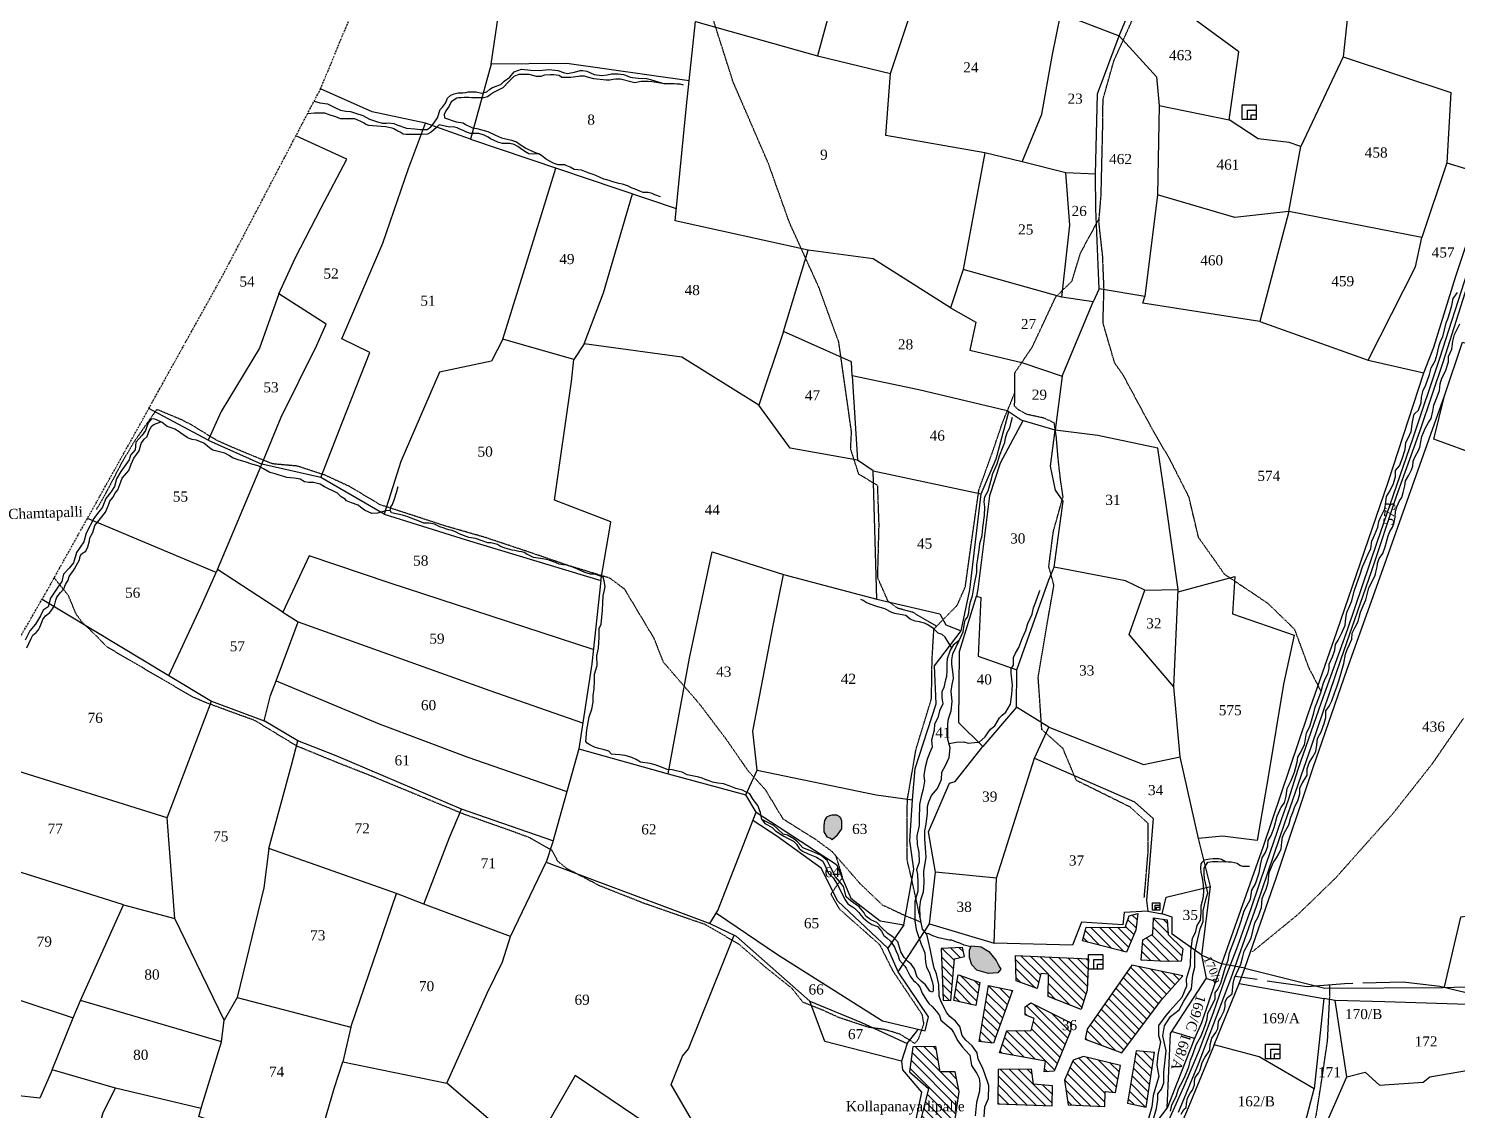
# Model space of a CAD drawing. Header units: millimetres. Extents: x 523 to 2125, y -761 to 972.
# Drawn here: x 738.1 to 1162, y 316.3 to 637.2 of the extents above; entities that cross this region are included whole.
import ezdxf

# ---------------------------------------------------------------- set-up
doc = ezdxf.new("R2010")
doc.units = ezdxf.units.MM
doc.header["$MEASUREMENT"] = 0
for name, pattern in [('ACAD_ISO02W100', [15, 12, -3]), ('ACAD_ISO07W100', [3, 0, -3]), ('BORDER', [1.75, 0.5, -0.25, 0.5, -0.25, 0, -0.25])]:
    doc.linetypes.add(name, pattern=pattern)
for name, color, linetype in [('CARTTRACK', 30, 'ACAD_ISO02W100'), ('NALA', 4, 'Continuous'), ('SQUAREWELL', 5, 'Continuous'), ('SURVEY_BND', 7, 'Continuous'), ('VILLAGE_AREA', 1, 'Continuous'), ('WATER_BODY', 4, 'Continuous')]:
    doc.layers.add(name, color=color, linetype=linetype)
for name, color, linetype, lineweight in [('FOOTPATH', 150, 'ACAD_ISO07W100', 30), ('ROAD', 1, 'Continuous', 25), ('VILL_BOUNDARY', 6, 'BORDER', 30)]:
    doc.layers.add(name, color=color, linetype=linetype, lineweight=lineweight)
doc.styles.get("Standard").update_dxf_attribs({"font": 'TIMES.TTF'})

msp = doc.modelspace()

# ---------------------------------------------------------------- hatches: boundary and pattern name
at = {"layer": 'VILLAGE_AREA'}
h = msp.add_hatch(dxfattribs=at)
h.set_pattern_fill('ANSI31', color=256, scale=15, angle=90, style=0)
h.paths.add_polyline_path([(1223.12, 268.4), (1220.08, 267.97), (1219.08, 259.84), (1214.86, 260.21), (1213.55, 252.33), (1222.06, 250.9)], flags=17)
h.paths.add_polyline_path([(1235.92, 267.29), (1225.36, 268.71), (1223.87, 248.91), (1213.49, 248.66), (1213.3, 245.19), (1227.91, 242.4), (1233.93, 250.53)])
h.paths.add_polyline_path([(1072.13, 333.5), (1066.77, 334.02), (1064.23, 319.17), (1064.17, 318.48), (1069.71, 317.27)])
h.paths.add_polyline_path([(1074.23, 349.15), (1080.6, 356.31), (1065.48, 359.42), (1052.18, 340.48), (1051.61, 337.44), (1062.43, 333.41)])
h.paths.add_polyline_path([(1076.19, 368.53), (1075.97, 372.89), (1071.88, 373.46), (1071.71, 368.67), (1068.71, 366.91), (1068.23, 360.88), (1075.67, 360.53), (1080.07, 360.62), (1080.6, 364.23)])
h.paths.add_polyline_path([(1066.63, 369.85), (1067.25, 374.73), (1064.65, 374.03), (1063.51, 370.65), (1051.85, 370.73), (1050.83, 366.6), (1063.86, 363.3)])
h.paths.add_polyline_path([(1052.56, 361.31), (1030.94, 362.29), (1031.15, 354.74), (1037.36, 352.51), (1038.48, 356.99), (1040.72, 356.71), (1040.58, 350.1), (1050.39, 346.28), (1052.21, 351.97)])
h.paths.add_polyline_path([(1015.17, 364.65), (1008.86, 364.41), (1009.46, 349.06), (1011.75, 348.98), (1012.83, 361.33), (1015.81, 362.02)])
h.paths.add_polyline_path([(1020.3, 354.31), (1014.36, 356.48), (1013.92, 356.56), (1012.63, 348.94), (1019.14, 347.5)])
h.paths.add_polyline_path([(1013.01, 327.77), (1008.57, 327.77), (1007.27, 335.27), (1000.48, 335.22), (999.46, 327.79), (1005.1, 322.85), (1001.26, 307.34), (1006.54, 299.4), (1015.67, 298.88), (1012.96, 313.17), (1014.26, 321.85)])
h.paths.add_polyline_path([(1030.07, 351.94), (1022.88, 353.38), (1020.11, 336.79), (1024.36, 336.27)])
h.paths.add_polyline_path([(1047.28, 339.84), (1047.59, 342.24), (1035.48, 348.28), (1033.79, 347.06), (1033.79, 344.65), (1036.51, 343.65), (1035.54, 340.02), (1028.31, 339.99), (1026.15, 333.44), (1039.8, 330.97), (1039.45, 327.78), (1042.36, 327.94)])
h.paths.add_polyline_path([(1041.91, 323.64), (1036.22, 324.1), (1035.71, 328.63), (1025.78, 328.46), (1025.72, 318.25), (1041.79, 317.68)])
h.paths.add_polyline_path([(1030.57, 313.68), (1024.58, 313.59), (1021.63, 296.79), (1029.14, 297.71), (1029.18, 300.74), (1032, 300.57), (1033.15, 306.74)])
h.paths.add_polyline_path([(1062.04, 329.7), (1051.15, 332.29), (1048.03, 331.26), (1045.5, 325.27), (1046.59, 317.96), (1057.43, 317.5), (1057.54, 321.93), (1060.6, 321.64)])
h.paths.add_polyline_path([(1063.15, 306.18), (1063.48, 310.65), (1061.56, 313.33), (1055.29, 313.5), (1054.75, 308.76), (1045.32, 309.19), (1045.11, 302.16), (1048.8, 301.78), (1056.44, 301.72), (1056.44, 303.92), (1058.45, 303.92), (1059.77, 306)])
h.paths.add_polyline_path([(1221.3, 252.56), (1229.47, 252.56), (1229.47, 257.13), (1221.3, 257.13)], flags=25)
h.paths.add_polyline_path([(1223.74, 245.51), (1254.35, 245.51), (1254.35, 250.23), (1223.74, 250.23)], flags=9)
h.paths.add_polyline_path([(979.6, 314.13), (1016.05, 314.13), (1016.05, 320.17), (979.6, 320.17)], flags=9)
h.paths.add_polyline_path([(1043.9, 339.34), (1049.86, 339.34), (1049.86, 343.91), (1043.9, 343.91)], flags=9)
at = {"layer": 'WATER_BODY'}
h = msp.add_hatch(dxfattribs=at)
h.set_pattern_fill('DASH', color=256, scale=15, style=0)
h.paths.add_polyline_path([(979.44, 399.88), (979.44, 402.18), (979.11, 403.05), (978.81, 403.45), (977.93, 403.96), (976.45, 403.93), (975.75, 403.72), (974.84, 403.32), (974.24, 402.3), (974.08, 400.87), (974.08, 399), (974.99, 397.46), (975.99, 397.06), (976.51, 396.73), (978.14, 398.09)])
h.paths.add_polyline_path([(1025.22, 360.8), (1023, 363.51), (1020.71, 364.82), (1019.97, 364.97), (1017.81, 365.19), (1017.26, 363.87), (1017.26, 361.74), (1017.96, 359.48), (1019.46, 357.99), (1022.94, 356.92), (1025.71, 357.2), (1026.6, 358.2), (1026.32, 358.78), (1025.8, 359.58)])
h.paths.add_polyline_path([(1216.32, 333), (1216.79, 341.02), (1215.85, 346.83), (1211.91, 350.44), (1205.49, 352.51), (1201.54, 352.71), (1191.91, 350.5), (1186.16, 348.23), (1182.68, 344.36), (1180.71, 338.21), (1183.25, 329.59), (1187.34, 322.14), (1190.56, 317.33), (1192.56, 311.38), (1194.23, 305.97), (1195.77, 304.5), (1197.46, 304.98), (1199.33, 309.58), (1200.6, 315.92), (1205.55, 322), (1212.97, 328.88)])
h.paths.add_polyline_path([(1359.83, 281.33), (1357.14, 286.05), (1354.03, 287.01), (1345, 287.01), (1334.48, 285.62), (1326.53, 283.58), (1324.27, 279.93), (1323.2, 272.74), (1321.8, 265.77), (1319.87, 259.44), (1318.58, 252.15), (1319.55, 250.86), (1323.31, 249.25), (1328.46, 248.39), (1332.97, 248.39), (1339.96, 249.68), (1342.96, 250.11), (1346.94, 251.39), (1352.52, 254.61), (1355.85, 256.87), (1359.18, 261.91), (1361.55, 270.28), (1361.44, 274.89)])
h.paths.add_polyline_path([(1388.05, 359.04), (1386.83, 363.22), (1383.39, 365.65), (1378.13, 367.46), (1374.15, 367.06), (1369.64, 365.38), (1364.78, 362.68), (1362.56, 359.25), (1361.81, 355.34), (1363.36, 351.3), (1365.19, 349.75), (1368.76, 348.33), (1372, 348.2), (1373.21, 348.27), (1375.84, 349.41), (1380.09, 350.89), (1383.93, 352.91), (1387.17, 355.54)])
h.paths.add_polyline_path([(1183.93, 334.47), (1211.37, 334.47), (1211.37, 340.41), (1183.93, 340.41)], flags=24)
h.paths.add_polyline_path([(1194.33, 330.26), (1202.5, 330.26), (1202.5, 334.84), (1194.33, 334.84)], flags=24)
h.paths.add_polyline_path([(1325.47, 266.38), (1352.72, 266.38), (1352.72, 270.98), (1325.47, 270.98)], flags=24)
h.paths.add_polyline_path([(1328.45, 272.98), (1336.62, 272.98), (1336.62, 277.54), (1328.45, 277.54)], flags=24)

# ---------------------------------------------------------------- linework, layer by layer
at = {"layer": 'CARTTRACK'}
msp.add_lwpolyline([(1506.73, 398.86), (1471.31, 391.67), (1441.24, 379.71), (1419.33, 371.67), (1403.47, 367.91), (1390.11, 368.54), (1363.41, 370.93), (1341.17, 362.66), (1320, 353.16), (1306.39, 351.45), (1285.41, 352.92), (1256.54, 357.17), (1235.26, 357.22), (1214.26, 357.46), (1208.34, 357.32), (1188.18, 353.6), (1175.55, 350.62), (1164.64, 351.25), (1156.81, 353.06), (1146, 354.38), (1128.53, 353.94), (1117.51, 353.01), (1099.75, 355.55), (1096.06, 356.09)], dxfattribs=at)
at = {"layer": 'FOOTPATH', "ltscale": 0.002}
for points in [[(1121.62, 440.65), (1118.02, 447.57), (1113.78, 459.01), (1105.85, 466.7), (1092.93, 475.37), (1090.56, 478.79), (1085.26, 486.24), (1082.38, 498.33), (1076.88, 509.15), (1071.03, 519.33), (1062.89, 534.43), (1060.37, 538), (1056.89, 549.94), (1057.19, 560.11), (1056.79, 569.83), (1055.68, 579.85), (1056.33, 587.89), (1056.81, 607.81), (1056.91, 616.28), (1060.13, 627.72), (1066.62, 642.06)], [(1007.49, 459.94), (1000.4, 464.11), (995.97, 465.28), (993.13, 467.36), (990.04, 474.37), (990.45, 490.11), (990.03, 501.7), (984.44, 505.03), (982.02, 512.54), (982.27, 517.62), (978.5, 544.22), (972.57, 560.52), (963.89, 579.62), (957.62, 597.2), (947.19, 621.3), (941.34, 639.63)], [(1069.14, 379.49), (1070.31, 393.36), (1070.31, 401.44), (1065.01, 406.29), (1048.98, 414.23), (1045.03, 423.65), (1038.74, 429.31), (1037.66, 444.82), (1040.35, 460.89), (1042.34, 472.09), (1040.81, 477.65), (1042.16, 488.07), (1045.04, 498.39), (1044.32, 503.21), (1043.6, 509.49), (1043.06, 516.05), (1042.43, 520.27), (1039.37, 521.7), (1034.34, 522.78), (1031.82, 524.13), (1030.66, 525.2), (1030.75, 529.24), (1030.75, 535.17), (1035.96, 542.87), (1042.88, 557.68), (1047.65, 562.26), (1050.26, 570.76), (1055.77, 580.92)], [(1002.92, 372.15), (1000.27, 384.34), (998.75, 390.78), (998.84, 408.47), (1001.43, 423.49), (1006, 438.48), (1006.18, 450.11), (1006.72, 459.16), (1013.62, 466.16), (1016.03, 471.61), (1018.18, 487.08), (1020.07, 500.39), (1024.37, 512.37), (1027.23, 520.77), (1030.75, 529.24)], [(1002.92, 372.15), (998.04, 374.14), (991.44, 377.26), (984.88, 383.54), (976.59, 393.05), (971.68, 396.67), (961.98, 402.76), (956.77, 411.43), (951.66, 416.98), (945.1, 426.44), (937.31, 436.75), (926.49, 449.27), (923.71, 456.33), (914.99, 470.91), (910.6, 474.2), (898.38, 477.92), (885.61, 482.28), (873.47, 486.32), (861.88, 489.65), (842.38, 496), (833.38, 501.39), (826.07, 504.76), (817.86, 507.46), (810.43, 508.13), (804.36, 510.6), (798.4, 513.08), (793.9, 515.1), (786.58, 519.59), (783.55, 521.17), (776.12, 524.27), (769.05, 514.16), (765.28, 507.6), (760.97, 499.35), (758.21, 494.62)], [(977.55, 391.95), (979.58, 385.46), (976.13, 380.5), (978.67, 376.1), (990.62, 365.51), (994.49, 357.78), (1003.17, 344.87), (1003.67, 342.01), (1002.07, 337.47), (1001.06, 336.21), (996.6, 338.98), (992.06, 340.33), (987.26, 341), (978.59, 343.86), (973.79, 346.05), (967.9, 348.4), (964.62, 352.52), (956.62, 358.91), (948.83, 365.68), (938.81, 371.48), (920.63, 377.78), (907.5, 382.99), (897.78, 388.09), (895.17, 390.19), (893.41, 393.47), (886.93, 397.17), (880.78, 399.44), (867.4, 404.14), (839.74, 415.55), (829.05, 419.76), (817.78, 424.38), (810.12, 429), (805.15, 432.03), (797.49, 434.8), (790.42, 437.41), (786.72, 439.01), (761.28, 453.86), (758.75, 456.55), (753.96, 461.18), (752.19, 463.61), (749.92, 469.08), (745.7, 474.3)], [(1101.2, 363.39), (1114.84, 374.57), (1125.93, 385.3), (1142.96, 404.44), (1154.56, 419.12), (1163.85, 432.61)], [(1114.89, 299.77), (1120.13, 314.74), (1121.78, 325.23), (1123.52, 337.1), (1124.18, 350.39), (1124.14, 353.57)]]:
    msp.add_lwpolyline(points, dxfattribs=at)
at = {"layer": 'NALA'}
for points in [[(822.84, 615.74), (824.55, 615.22), (826.81, 614.92), (829.2, 613.74), (830.63, 613.06), (832.24, 612.74), (833.6, 612.64), (835.13, 612.19), (837.24, 611.43), (839.3, 610.33), (841.62, 609.55), (843.15, 609.22), (844.31, 609.22), (845.01, 609.25), (846.52, 609.12), (847.4, 608.72), (850.2, 607.66), (852.66, 607.48), (854.3, 607.26), (855.1, 607.26), (856.41, 607.26), (857.44, 608.06), (858.39, 609.19), (859.42, 610.75), (860.23, 613.28), (860.91, 613.89), (861.82, 615.11), (862.37, 616.59), (863.43, 617.44), (864.33, 617.9), (865.56, 618.15), (866.9, 618.15), (867.8, 618.3), (868.53, 618.5), (869.74, 618.52), (870.87, 618.52), (872.6, 618.05), (874.06, 618.5), (874.94, 619.28), (875.79, 619.8), (878.22, 620.61), (879.23, 621.62), (880.91, 622.87), (882.17, 624.4), (884.33, 625.23), (887.14, 624.9), (889.63, 624.8), (892.45, 625.08), (895.09, 624.78), (896.77, 624.25), (898.03, 623.95), (898.48, 624.03), (900.06, 624.35), (901.8, 624.8), (902.45, 624.8), (903.76, 624.6), (905.89, 623.6), (908.13, 623.27), (909.81, 623.5), (911.04, 623.8), (913.08, 623.83), (914.59, 623.6), (915.69, 623.17), (916.57, 622.87), (917.3, 622.7), (919.11, 622.57), (921.4, 622.45), (922.95, 621.99), (925.85, 621.11), (926.85, 620.84), (923.08, 621.42), (921.9, 621.57), (920.79, 621.57), (919.91, 621.49), (918.03, 621.16), (916.75, 621.39), (913.68, 622.22), (912.98, 622.22), (912.3, 622.19), (911.57, 622.17), (910.54, 621.89), (909.51, 621.89), (905.81, 622.34), (903.93, 622.87), (903.02, 623.12), (901.67, 623.12), (901.22, 623.05), (899.03, 622.72), (897.98, 622.69), (897.12, 622.69), (896.32, 622.69), (895.94, 623.02), (895.42, 623.27), (893.83, 623.55), (892.9, 623.55), (891.14, 623.37), (890.06, 623.04), (888.78, 623.04), (887.72, 623.32), (886.59, 623.62), (885.16, 623.65), (883.55, 623.62), (882.04, 623.04), (880.56, 621.49), (878.78, 619.7), (876.26, 618.37), (875.04, 617.58), (874.26, 617.01), (873.06, 616.73), (872.13, 616.73), (871.37, 616.73), (870.09, 616.73), (869.49, 616.73), (868.71, 616.83), (867.83, 616.83), (867.3, 616.78), (866.45, 616.66), (865.69, 616.66), (865.17, 616.56), (863.46, 615.5), (862.85, 614.2), (861.9, 612.79), (861.42, 611.74), (861.52, 610.78), (864.97, 609.58), (867.03, 609.23), (867.78, 608.75), (869.82, 607.75), (871.15, 607.55), (874.32, 606.75), (876.66, 605.57), (878.41, 604.79), (881.43, 604.14), (882.91, 603.66), (883.97, 602.81), (885.6, 601.8), (887.71, 600.77), (889.47, 600.09), (888.04, 600.02), (886.58, 600.12), (885.3, 600.77), (884.02, 601.63), (883.24, 602.28), (882.16, 602.86), (880.88, 603.11), (879.92, 603.11), (878.67, 603.11), (877.38, 603.58), (875.15, 604.51), (874.47, 604.99), (873.29, 605.62), (871.7, 606.14), (869.82, 606.12), (869.27, 606.07), (868.59, 606.3), (867.81, 606.62), (866.8, 607.1), (866.05, 607.4), (865.27, 607.75), (864.09, 608.05), (863.03, 608.03), (859.89, 608.73), (859.12, 607.88), (857.54, 606.5), (856.51, 605.89), (854.78, 605.79), (853.75, 605.79), (852.69, 605.79), (851.43, 605.79), (850.1, 605.79), (849.27, 605.92), (848.39, 606.5), (847.69, 606.8), (846.46, 607.45), (846, 607.65), (844.02, 608.1), (842.74, 608.15), (839.1, 608.49), (838.19, 608.79), (837.67, 609.22), (836.64, 609.72), (834.9, 610.47), (833.39, 610.5), (831.91, 610.5), (830.65, 610.5), (829.25, 611.05), (827.59, 611.6), (826.01, 612.13), (824.12, 612.13), (822.94, 612.11), (820.84, 611.93)], [(932.44, 620.4), (931.48, 620.75), (930.46, 620.78), (929.64, 620.8), (929.07, 620.8), (928.02, 620.8), (926.85, 620.84)], [(925.6, 587.36), (923.92, 587.93), (923.17, 588.27), (921.93, 588.59), (920.48, 588.62), (919.44, 589.03), (918.05, 589.57), (917.23, 589.91), (916.56, 590.23), (915.77, 590.58), (914.32, 591.05), (913.28, 591.27), (912.52, 591.46), (911.45, 591.77), (910.37, 592.18), (909.24, 592.44), (908.82, 592.56), (907.47, 593.13), (906.61, 593.54), (905.57, 593.98), (904.09, 594.46), (903.17, 594.8), (902.16, 595.21), (901.05, 595.31), (900.01, 595.43), (900.01, 595.43), (898.76, 596.14), (897.85, 596.52), (897.18, 596.77), (895.76, 596.8), (895.23, 596.8), (894.06, 597.21), (893.49, 597.5), (891.81, 598.44), (891.81, 598.44), (890.24, 599.55), (889.47, 600.09)], [(1076.89, 316.15), (1077.34, 318.04), (1078.6, 320.46), (1079.3, 322.79), (1079.97, 324.01), (1081.04, 326.12), (1082.34, 329.28), (1082.82, 331.21), (1083.57, 332.95), (1084.53, 335.76), (1086.01, 338.49), (1087.35, 341.8), (1087.79, 343.5), (1087.98, 345.2), (1088.98, 346.94), (1090.16, 349.49), (1090.2, 351.26), (1090.98, 352.33), (1091.87, 354.1), (1092.57, 356.43), (1093.09, 358.58), (1093.98, 360.91), (1094.46, 363.13), (1096.46, 368.55), (1097.91, 372.62), (1098.76, 375.5), (1100.61, 378.96), (1101.09, 381.66), (1102.13, 383.58), (1103.21, 386.82), (1103.73, 389.56), (1104.13, 391.26), (1105.13, 392.85), (1105.8, 394.7), (1105.91, 396.4), (1106.8, 397.93), (1107.72, 400.26), (1108.58, 403.64), (1109.73, 406.27), (1110.72, 407.6), (1111.24, 409.52), (1111.5, 411.81), (1112.73, 414.24), (1113.69, 416.64), (1114.5, 419.68), (1114.69, 421.12), (1115.36, 422.34), (1116.69, 424.74), (1117.29, 428.35), (1118.25, 430.2), (1118.95, 432.57), (1119.4, 434.27), (1119.84, 435.93), (1120.36, 437.19), (1121.62, 440.65), (1122.18, 442.87), (1122.77, 444.39), (1123.58, 445.87), (1123.95, 447.46), (1123.95, 448.75), (1125.03, 450.88), (1125.66, 452.87), (1125.92, 454.5), (1126.66, 455.79), (1127.73, 457.98), (1128.73, 460.32), (1128.96, 462.4), (1129.21, 463.99), (1129.95, 465.58), (1130.7, 467.46), (1131.4, 470.41), (1132.22, 472.62), (1133.1, 475.06), (1133.85, 477.58), (1135.44, 481.12), (1136.33, 483), (1136.66, 485.15), (1137.44, 487), (1138.48, 489.32), (1138.7, 491.06), (1139.18, 492.25), (1140.52, 494.78), (1140.78, 496.74), (1140.96, 498.44), (1142, 500.03), (1143.07, 502.34), (1143.67, 504.41), (1143.67, 506.19), (1144.89, 507.55), (1145.67, 509.62), (1146.55, 512.42), (1146.74, 514.49), (1147.44, 515.75), (1148.37, 517.75), (1148.7, 520.56), (1149.22, 522.87), (1150.52, 524.05), (1151.3, 526.31), (1151.41, 527.9), (1151.92, 529.89), (1152.63, 531.6), (1153.78, 534.64), (1154.3, 536.57), (1155.41, 538.64), (1156.07, 540.64), (1156.19, 541.56), (1156.63, 543.25), (1157.11, 544.73), (1157.71, 545.84), (1158.26, 547.84), (1158.74, 549.95), (1159.19, 551.17), (1159.82, 553.05), (1160.37, 555.09), (1160.81, 557.21), (1162.11, 558.91)], [(1080.12, 315.24), (1080.88, 316.57), (1081.52, 317.17), (1081.63, 318.43), (1081.96, 319.99), (1082.78, 321.43), (1083.42, 322.32), (1084.03, 323.97), (1084.03, 325), (1084.25, 326.11), (1085.25, 327.4), (1085.75, 328.37), (1086.29, 330.51), (1087.08, 332.09), (1088.59, 334.26), (1088.66, 335.87), (1089.23, 337.8), (1090.38, 339.45), (1090.99, 340.63), (1091.17, 342.7), (1091.74, 343.74), (1092.86, 345.88), (1093.14, 347.13), (1093.14, 348.49), (1093.75, 349.71), (1095.22, 350.96), (1095.47, 354), (1095.87, 355.68), (1097.16, 358.45), (1097.77, 359.7), (1098.34, 362.03), (1098.77, 363.57), (1100.1, 365.92), (1100.81, 367.46), (1101.31, 369.53), (1101.92, 371.96), (1102.93, 373.75), (1103.89, 376.55), (1104.08, 379.18), (1104.61, 380.4), (1105.33, 381.93), (1105.9, 383.97), (1106.23, 386.87), (1107.38, 389.83), (1108.34, 391.23), (1109.06, 392.48), (1109.78, 393.95), (1109.96, 395.91), (1110.17, 397.38), (1110.64, 398.6), (1112, 401.07), (1112.58, 403.28), (1113.26, 404.67), (1113.76, 406.54), (1114.73, 408.15), (1115.3, 410.26), (1115.3, 412.01), (1116.09, 413.55), (1117.45, 415.79), (1117.45, 417.62), (1118.06, 419.41), (1119.14, 421.2), (1120.07, 422.77), (1120.35, 424.81), (1120.5, 426.64), (1121.58, 428.66), (1122.47, 431.13), (1123.01, 432.88), (1123.01, 434.85), (1123.98, 436.25), (1124.76, 437.86), (1125.7, 440.45), (1126.31, 442.03), (1126.84, 443.74), (1127.77, 446.86), (1128.31, 448.86), (1128.82, 451.71), (1129.35, 453.1), (1130, 454.53), (1130.71, 456.15), (1130.86, 457.86), (1131.57, 459.51), (1132.62, 461.39), (1132.9, 462.68), (1133.26, 464.15), (1134.09, 466.04), (1134.87, 467.8), (1135.3, 469.34), (1135.73, 471.37), (1137.67, 474.97), (1137.88, 475.98), (1138.21, 477.55), (1138.31, 478.52), (1138.85, 480.09), (1139.92, 481.56), (1140.57, 483.49), (1141.47, 486.81), (1141.97, 488.06), (1142.76, 489.35), (1143.22, 490.31), (1143.58, 492.35), (1143.65, 494.07), (1144.12, 495.4), (1144.91, 497.14), (1145.56, 498.17), (1145.99, 499.6), (1146.42, 501.57), (1146.67, 503.08), (1147.67, 504.76), (1148.39, 506.31), (1148.79, 507.39), (1148.89, 508.89), (1149.5, 510.32), (1150.47, 512.08), (1150.86, 513.11), (1151.15, 514.69), (1151.47, 516.23), (1152.51, 518.57), (1153.51, 520.36), (1154.3, 521.54), (1154.73, 523.79), (1155.06, 525.58), (1156.06, 528), (1156.74, 529.86), (1156.92, 531.9), (1157.42, 533.58), (1158.5, 535.66), (1159.36, 538.36), (1159.4, 540.01), (1160.36, 542.19), (1160.68, 544.55), (1161.19, 546.52), (1162.73, 549.62)], [(845.39, 494.3), (844.07, 494.2), (841.58, 493.46), (839.9, 493.41), (837.75, 494.43), (836.62, 495.26), (835.86, 495.86), (833.94, 496.6), (832.97, 496.98), (832.43, 497.17), (831.99, 497.68), (830.86, 498.32), (829.78, 499.43), (825.94, 501.26), (824.58, 502.11), (822.68, 502.6), (821.22, 502.6), (819.94, 502.75), (818.64, 503.56), (816.92, 503.92), (814.75, 504.09), (813.8, 504.41), (812.44, 504.77), (811.29, 505.15), (809.67, 505.55), (807.76, 506.68), (806.27, 507.5), (804.32, 508.07), (802.36, 508.77), (800.6, 509.26), (798.58, 509.96), (797.66, 510.58), (796.3, 511.34), (792.77, 512.21), (792.28, 512.45), (790.13, 514.24), (787.94, 515.14), (786.68, 515.31), (785.71, 515.69), (785.13, 515.94), (783.28, 517.24), (782.81, 517.6), (781.54, 518.39), (781.05, 518.6), (779.24, 519.17), (777.72, 520.37), (775.87, 521.29), (775.17, 521.5), (774.49, 521.35), (773.62, 520.31), (773.23, 519.23), (772.79, 517.99), (771.85, 516.59), (769.91, 514.56), (769.76, 512.24), (768.38, 510.74), (767.91, 509.27), (765.45, 505.81), (764.19, 503.69), (763.57, 501.4), (762.53, 499.7), (761, 497.81), (760.06, 495.26), (758.28, 492.99), (757.51, 491.87), (755.15, 487.52), (754.49, 485.03), (753.42, 483.46), (752.3, 481.82), (751.42, 478.79), (750.17, 477.22), (748.47, 475.37), (748, 473.25), (746.59, 471.26), (744.57, 468.28), (743.91, 465.71), (742.44, 464.68), (741.68, 463.01), (740.15, 460.54), (738.48, 458.59), (737.1, 455.83)], [(1014.19, 455.76), (1015.43, 458.29), (1015.72, 460.27), (1015.96, 461.76), (1016.73, 462.68), (1017.07, 463.98), (1017.16, 465.19), (1017.6, 467.16), (1018.13, 469), (1018.81, 472.49), (1019.49, 475.85), (1019.49, 478.19), (1019.79, 479.98), (1020.27, 483.29), (1020.31, 484.51), (1021.02, 486.88), (1021.26, 489.22), (1021.73, 492.77), (1021.87, 495.23), (1021.63, 496.82), (1021.83, 498.31), (1022.78, 500.11), (1023.57, 503.01), (1024.24, 505.31), (1025.5, 508.09), (1026.18, 510.53), (1027.3, 513.29), (1027.77, 514.47), (1027.94, 515.79), (1028.49, 517.39), (1029.23, 518.84), (1029.67, 520.47), (1030.08, 521.96)], [(737.63, 453.58), (738.17, 454.88), (738.89, 456.32), (739.33, 457.32), (740.36, 458.06), (741.08, 458.93), (741.48, 459.72), (742, 461.18), (742.36, 461.98), (743.17, 463.07), (744.36, 464.04), (745.21, 465.13), (745.78, 466.13), (746.21, 467.68), (746.53, 468.61), (747.55, 469.92), (748.53, 471.05), (749.09, 472.32), (749.87, 473.64), (750.19, 474.7), (750.87, 475.72), (751.23, 476.21), (751.68, 476.97), (753.23, 479.65), (753.4, 480.73), (753.85, 481.47), (755.06, 482.24), (755.68, 483.51), (756.19, 485.34), (756.31, 486.21), (757.15, 487.8), (757.79, 489.84), (759.42, 491.92), (760.89, 493.81), (761.83, 495.88), (762.17, 497.09), (763.09, 498.13), (763.79, 499.39), (764.62, 500.45), (765.43, 502.8), (765.85, 503.92), (767.85, 506.12), (768.58, 508.03), (769.38, 509.79), (770.94, 512.01), (771.49, 514.14), (772.43, 515.43), (773.28, 516.24), (773.85, 518.03), (774.64, 519.43), (775.51, 519.89), (777.36, 520.55)], [(955.7, 402.68), (955.29, 404.68), (954.48, 406.76), (953.13, 408.57), (952.09, 410.26), (951.05, 410.76), (949.89, 411.34), (947.97, 411.8), (945.97, 412.61), (944.26, 413.21), (942.56, 413.4), (941.04, 413.72), (939.99, 414.07), (938.82, 414.53), (937.93, 414.94), (937.01, 415.23), (933.51, 415.89), (931.99, 416.71), (930.23, 417.11), (929.04, 417.35), (927.61, 417.49), (926.34, 417.95), (925.6, 418.27), (924.01, 418.84), (922.49, 419.25), (919.63, 419.6), (918.35, 420.43), (917.05, 421), (915.08, 421.62), (913.54, 421.81), (912.18, 421.89), (911.05, 422), (910.24, 422.91), (908.57, 423.39), (907.27, 423.72), (906.02, 424.12), (905.18, 424.48), (904.67, 424.75), (903.86, 425.29), (903.45, 425.77), (903.78, 429.26), (904.48, 433.09), (905.19, 435.33), (905.65, 437.44), (905.62, 439.42), (905.89, 441.36), (905.97, 443.73), (906.05, 445.76), (906.78, 448.27), (906.73, 451.16), (907.19, 453.48), (907.41, 456.67), (907.35, 459.27), (907.95, 460.59), (908.36, 464.69), (908.52, 466.93), (908.57, 468.93), (908.9, 470.31), (909.14, 471.77), (908.9, 473.42), (908.54, 474.52), (906.14, 475.36), (904.86, 475.36), (903.13, 475.92), (902.02, 476.41), (900.99, 476.84), (900.1, 477.25), (898.99, 477.68), (898.26, 477.9), (897.56, 478.17), (896.77, 478.17), (895.56, 478.41), (894.47, 478.84), (893.82, 479.03), (892.23, 479.65), (889.95, 480.04), (887.93, 480.32), (885.95, 481.34), (885.1, 481.84), (884.41, 482.01), (883.58, 482.17), (882.35, 482.41), (881.59, 482.56), (879.5, 483.14), (878.14, 483.64), (877.19, 484.22), (875.23, 484.66), (874.39, 484.72), (872.69, 485.27), (870.7, 485.95), (868.72, 486.26), (867.11, 486.83), (865.83, 487.38), (864.98, 487.86), (863.76, 488.34), (862.84, 488.55), (861.79, 488.89), (861.39, 489.06), (860.08, 489.43), (858.58, 490.21), (856.96, 490.49), (855.4, 490.55), (853.96, 491.1), (852.45, 491.67), (850.31, 492.5), (849.02, 492.87), (845.74, 493.61), (845.39, 494.3), (845.55, 495.33), (846.1, 496.09), (846.63, 497.78), (847.22, 499.67), (847.79, 501.43)], [(1011.2, 425.15), (1013.3, 425.6), (1015.64, 425.66), (1016.85, 425.25), (1018.72, 425.47), (1020.12, 425.53), (1021.97, 427.14), (1022.73, 428.33), (1023.51, 429.41), (1024.78, 430.45), (1025.47, 431.57), (1026.21, 432.8), (1027, 433.58), (1028.06, 434.46), (1029.48, 436.86), (1029.87, 439.85), (1030, 442.52), (1029.67, 446), (1029.67, 447.43), (1030.3, 448.44), (1030.33, 449.64), (1030.33, 450.68), (1030.96, 451.93), (1031.88, 453.69), (1033.05, 456.53), (1033.97, 458.71), (1034.54, 460.79), (1035.85, 463.58), (1036.3, 465.43), (1036.93, 467.15), (1038, 470.28), (1038.24, 470.64)], [(1011.99, 453.6), (1011.19, 454.92), (1010.08, 456.69), (1009.19, 457.5), (1008.02, 457.95), (1006.59, 459.27), (1004.72, 460.52), (1003.91, 460.89), (1002.47, 461.25), (1001.2, 461.49), (999.64, 462.1), (998.4, 463.15), (996.67, 463.47), (995.09, 463.74), (994.22, 464.02), (992.19, 465.09), (989.76, 465.81), (987.8, 466.47), (986.58, 467.01), (985.71, 467.55), (985, 467.85), (985, 467.85)], [(1021.61, 314.46), (1021.82, 317.41), (1022.89, 319.87), (1022.99, 323.7), (1021.82, 327.24), (1021.17, 329.11), (1019.83, 331.57), (1019.57, 333.45), (1018.07, 335.48), (1016.24, 337.14), (1015.12, 338.58), (1014.37, 341.21), (1013.08, 342.81), (1011.42, 344.2), (1010.51, 345.33), (1008.84, 348.53), (1008.31, 350.24), (1008.15, 353.67), (1007.5, 356.83), (1006.75, 358.54), (1006.32, 360.81), (1005.63, 364.29), (1004.66, 368.62), (1003.32, 370.12), (1002.63, 373.6), (1002.57, 376.6), (1002.84, 378.84), (1003.59, 381.2), (1003.8, 383.87), (1003.7, 387.18), (1004.45, 391.47), (1004.07, 396.87), (1004.07, 399.23), (1004.39, 401.21), (1004.77, 404.47), (1004.77, 406.45), (1005.25, 407.9), (1006.01, 409.76), (1007.77, 411.8), (1009.01, 414.53), (1009.11, 416.72), (1010.29, 418.86), (1011.2, 421), (1011.53, 423.89), (1010.88, 426.41), (1010.84, 430.98), (1011, 432.51), (1011.82, 434.91), (1012.1, 437.65), (1011.8, 440.72), (1012.14, 442.68), (1012.49, 444.42), (1012.39, 445.72), (1012.05, 448.7), (1012.03, 449.96), (1012.3, 451.78), (1014.19, 455.76), (1012.41, 454.37), (1011.57, 452.83), (1010.67, 450.34), (1010.56, 448.9), (1010.56, 446.85), (1010.46, 445.09), (1010.18, 444.09), (1009.62, 441.79), (1009.03, 440.54), (1009.05, 438.69), (1009.37, 436.98), (1008.42, 434.83), (1007.86, 432.82), (1006.94, 430.9), (1006.83, 429.14), (1005.99, 426.21), (1006.2, 424.08), (1005.45, 422.36), (1004.73, 420.44), (1004.13, 418.2), (1003.73, 415.73), (1003.92, 414.01), (1003.56, 411.67), (1002.91, 409.45), (1002.45, 407.11), (1002.45, 405.63), (1002.35, 404.08), (1002.35, 402.66), (1002.37, 400.82), (1001.66, 397.76), (1001.76, 395.25), (1002.27, 392.85), (1002.39, 389.96), (1001.57, 387.72), (1001.82, 386.28), (1001.99, 384), (1001.99, 381.4), (1001.05, 378.33), (1001.05, 375.99), (1001.09, 372.56), (1001.47, 370.03), (1002.03, 368.19), (1002.93, 365.68), (1004, 363.12), (1004.21, 360.34), (1004.51, 358.84), (1005.32, 357.35), (1006.18, 354.63), (1006.54, 353.31), (1006.45, 351.83), (1006.35, 351.39), (1005.53, 351.68), (1004.25, 353.57), (1002.91, 354.7), (1001.8, 355.89), (1000.98, 358.37), (999.96, 359.73), (999.03, 360.52), (997.88, 361.7), (996.94, 363.41), (996.06, 366.36), (994.59, 367.78), (993, 368.8), (991.28, 370.5), (989.81, 372.13), (988.03, 372.84), (986.54, 373.95), (986.03, 374.96), (984.55, 376.7), (982.13, 378.44), (980.73, 379.71), (979.88, 382.72), (978.73, 384.21), (977.48, 385.67), (976.21, 388.09), (975.06, 390.51), (973.24, 391.91), (970.44, 393.26), (967.8, 394.2), (966.36, 395.89), (965.13, 396.91), (963.26, 397.97), (961.99, 398.31), (960.29, 399.88), (959.27, 400.81), (955.7, 402.68), (956.55, 401.49), (957.32, 401.07), (958.72, 400.26), (959.74, 399.29), (960.5, 398.78), (961.22, 398.27), (962.16, 397.68), (963.43, 397.04), (965.04, 396.19), (965.94, 395.3), (966.7, 394.03), (967.72, 393.22), (969.37, 392.46), (971.84, 391.48), (973.72, 390.31), (974.61, 388.36), (975.46, 386.66), (976.82, 385.31), (978.05, 383.48), (978.73, 382.13), (979.41, 380.64), (980.38, 378.78), (981.19, 377.61), (982.55, 376.76), (983.19, 376.29), (984.46, 375.02), (985.06, 374.21), (985.74, 373.49), (987.14, 372.26), (988.28, 371.5), (990.03, 370.91), (990.7, 370.14), (991.17, 369.51), (991.85, 368.23), (992.78, 367.51), (993.85, 366.54), (994.65, 365.35), (995.04, 364.72), (995.42, 363.74), (995.97, 362.47), (996.52, 360.94), (998.06, 359.12), (998.48, 358.49), (998.95, 357.56), (999.67, 356.2), (1000.18, 355.44), (1000.64, 354.84), (1001.24, 354.42), (1001.88, 353.78), (1002.51, 352.89), (1003.23, 351.11), (1004, 349.8), (1004.68, 348.78), (1005.23, 348.01), (1006.16, 347.12), (1006.76, 346.44), (1007.44, 345.64), (1008.37, 344.54), (1008.8, 343.07), (1011.82, 340.56), (1012.58, 339.42), (1013.86, 337), (1015.17, 335.14), (1016.11, 334.12), (1017.34, 332.72), (1017.72, 330.98), (1017.85, 329.71), (1018.7, 328.44), (1019.5, 327.29), (1020.14, 325.89), (1020.39, 324.36), (1020.28, 322.08), (1019.36, 318.67), (1018.94, 314.78)], [(1071.73, 313.42), (1072.81, 316.93), (1073.15, 319.56), (1073.15, 321.25), (1074.23, 322.67), (1074.91, 324.56), (1074.91, 327.74), (1075.59, 334.02), (1074.65, 338.46), (1075.12, 341.43), (1076.94, 344.2), (1079.45, 346.16), (1080.87, 348.72), (1083.1, 352.37), (1083.57, 356.56), (1084.11, 358.79), (1084.12, 363.16), (1085, 367.28), (1085.67, 370.25), (1086.62, 372.41), (1086.62, 375.58), (1087.43, 378.92), (1087.96, 380.92), (1086.96, 385.06), (1086.86, 386.52), (1086.86, 388.22), (1088.03, 389.97), (1089.33, 390.17), (1091, 390.17), (1093.2, 390.04), (1092, 390.77), (1091.37, 391), (1090.6, 390.97), (1089.56, 390.97), (1088.6, 390.87), (1088.03, 390.74), (1086.93, 390.54), (1086.23, 389.9), (1085.93, 389.44), (1085.79, 388.24), (1085.96, 387.04), (1086.36, 385.27), (1086.63, 383.27), (1086.7, 381.1), (1086.53, 379.21), (1085.93, 376.91), (1085.93, 374.98), (1085.69, 372.81), (1084.72, 371.18), (1084.22, 368.98), (1083.36, 367.31), (1082.85, 363.49), (1082.75, 359.26), (1081.55, 355.23), (1081.68, 353.24), (1080.28, 349.81), (1076.71, 345.84), (1075.54, 344.47), (1073.4, 341.53), (1073.37, 338.57), (1073.94, 336.71), (1073.14, 332.81), (1072.84, 329.78), (1073.44, 326.43), (1072.8, 324.13), (1071.8, 320.73), (1071.37, 317.43), (1070.4, 313.91)], [(1100.35, 388.65), (1098.37, 388.65), (1097.48, 389.02), (1096.73, 389.61), (1094.96, 389.95), (1093.99, 389.95), (1093.27, 390.08)], [(1017.66, 364.84), (1015.7, 365.32), (1014.37, 365.95), (1013.39, 366.25), (1012.01, 366.8), (1011.24, 366.84), (1008.09, 367.49), (1006.38, 368.11), (1005.17, 368.74), (1004.47, 368.83)]]:
    msp.add_lwpolyline(points, dxfattribs=at)
at = {"layer": 'ROAD'}
for points in [[(1076.4, 313.49), (1080.84, 323.32), (1085.55, 334.35), (1089.68, 345.43), (1093.24, 355.67), (1096.94, 365.18), (1100.84, 376.27), (1105.43, 389.67), (1109.83, 402.62), (1111.95, 408.48), (1114.79, 417.55), (1121.71, 437.4), (1129.53, 459.22), (1138.19, 484.85), (1148.87, 515.86), (1156.85, 539.45), (1164.99, 565.01)], [(1165.49, 562.8), (1157.81, 538.49), (1150.88, 517.93), (1143.85, 498.49), (1136.5, 476.1), (1127.41, 450.19), (1118.74, 424.57), (1110.78, 401.56), (1102.4, 377.11), (1094.76, 355.28), (1085.11, 330.04), (1079.16, 315.73)]]:
    msp.add_lwpolyline(points, dxfattribs=at)
at = {"layer": 'SQUAREWELL'}
for points in [[(1098.15, 614.59), (1102.35, 614.59), (1102.35, 610.27), (1098.15, 610.27)], [(1099.73, 613.05), (1102.35, 613.05), (1102.35, 610.27), (1099.73, 610.27)], [(1100.81, 611.68), (1102.35, 611.68), (1102.35, 610.27), (1100.81, 610.27)], [(1071.56, 377.9), (1073.79, 377.9), (1073.79, 375.71), (1071.56, 375.71)], [(1072.35, 377.2), (1073.79, 377.2), (1073.79, 375.71), (1072.35, 375.71)], [(1072.81, 376.67), (1073.79, 376.67), (1073.79, 375.71), (1072.81, 375.71)], [(1052.6, 362.61), (1056.8, 362.61), (1056.8, 358.29), (1052.6, 358.29)], [(1054.18, 361.07), (1056.8, 361.07), (1056.8, 358.29), (1054.18, 358.29)], [(1055.26, 359.7), (1056.8, 359.7), (1056.8, 358.29), (1055.26, 358.29)], [(1105.13, 336), (1109.33, 336), (1109.33, 331.68), (1105.13, 331.68)], [(1106.71, 334.47), (1109.33, 334.47), (1109.33, 331.68), (1106.71, 331.68)], [(1107.79, 333.09), (1109.33, 333.09), (1109.33, 331.68), (1107.79, 331.68)]]:
    msp.add_lwpolyline(points, close=True, dxfattribs=at)
at = {"layer": 'SURVEY_BND'}
for points in [[(977.21, 647.77), (972.17, 629.15), (993.83, 623.94), (1007.62, 665.14), (1015.01, 665.2), (1016.58, 669.55), (1047.55, 659.28), (1053.99, 692.46)], [(1004.14, 654.75), (1043.79, 643.65), (1044.4, 641.71), (1061.66, 635.08), (1069.33, 653.5), (1071.38, 662.3), (1074.9, 672.83), (1081.27, 686.73)], [(934.1, 621.77), (897.83, 626.85), (875.36, 626.69), (880.11, 658.88), (883.46, 671.14)], [(1128.13, 628.86), (1160.06, 618.26), (1158.94, 597.4), (1171.3, 593.67), (1175.91, 608.86), (1181.69, 626.18), (1190.62, 654.14), (1191.93, 658.22), (1166.58, 665.25), (1156.86, 668.06)], [(1130.35, 649.22), (1128.13, 628.86), (1115.63, 602.23), (1112.09, 603.41), (1102.89, 604.53), (1094.28, 610.17), (1097.15, 630.38), (1072.72, 648.29), (1068.63, 651.81)], [(1054.66, 594.03), (1045.89, 594.42), (1032.89, 597.71), (1038.72, 611.83), (1041.84, 629.03), (1044.4, 641.71)], [(1021.87, 600.4), (1015.38, 565.81), (1011.65, 554.39), (988.68, 568.95), (969.45, 571.47), (929.94, 580.23), (933.3, 614.3), (936, 639.38), (972.17, 629.15)], [(1073.51, 614.43), (1073.08, 587.92), (1069.31, 557.77), (1055.77, 560.02), (1054.78, 583.81), (1054.66, 594.03), (1055.24, 617.88), (1061.66, 635.08)], [(1061.66, 635.08), (1072.77, 622.9), (1073.51, 614.43), (1094.28, 610.17)], [(875.36, 626.69), (869.2, 604.39), (855.91, 609.13), (840.06, 612.52), (824.74, 619.37)], [(1032.89, 597.71), (1021.87, 600.4), (992.47, 605.51), (993.83, 623.94)], [(878.83, 545.12), (875.48, 538.61), (860.03, 535.31), (848.56, 508.8), (843.63, 493.24), (824.8, 504.04), (831.25, 520.55), (839.32, 541.12), (831.02, 545.21), (843.23, 573.61), (850.82, 595.71), (855.91, 609.13)], [(824.8, 504.04), (807.31, 507.99), (813.02, 521.98), (823.6, 543.35), (826.42, 549.51), (812.35, 558.54), (817.18, 569.09), (824.9, 584.02), (832.51, 598.49), (817.42, 605.41)], [(869.2, 604.39), (930.29, 583.84)], [(1158.94, 597.4), (1151.53, 575.23), (1112.04, 582.93), (1115.63, 602.23)], [(902.99, 543.75), (899.85, 539.07), (878.83, 545.12), (886.21, 568.97), (894.53, 595.87)], [(1055.77, 560.02), (1054.02, 556.23), (1044.67, 557.6), (1047.06, 578.95), (1045.89, 594.42)], [(1135.54, 538.84), (1152.04, 535.09), (1155.01, 542.69), (1161.58, 563.79), (1166.8, 579.54), (1171.3, 593.67)], [(962.08, 547.36), (954.79, 525.5), (931.94, 539.8), (902.99, 543.75), (908.64, 558.87), (917.32, 588.2)], [(1112.04, 582.93), (1095.96, 581.21), (1073.08, 587.92)], [(1112.04, 582.93), (1103.39, 550.39), (1068.75, 555.81), (1069.31, 557.77)], [(1103.39, 550.39), (1135.54, 538.84), (1149.65, 566.53), (1151.53, 575.23)], [(1044.8, 534.09), (1042.74, 518.16), (1032.65, 521.07), (1028.49, 523.81), (1002.24, 530.07), (982.45, 534.26), (982.23, 538.4), (962.08, 547.36), (969.45, 571.47)], [(1044.67, 557.6), (1015.38, 565.81)], [(812.35, 558.54), (806.59, 542.44), (795.21, 523.68), (791.38, 515.15), (807.31, 507.99)], [(1011.65, 554.39), (1019.11, 550.14), (1017.4, 541.85), (1032.82, 538.23), (1044.8, 534.09), (1054.02, 556.23)], [(1158.23, 528.31), (1163.52, 544.21), (1178.59, 539.79), (1168.64, 510.54), (1155.05, 515.43), (1158.23, 528.31)], [(843.63, 493.24), (867.9, 485.6), (907.94, 473.53), (910.71, 489.66), (910.88, 490.9), (894.15, 497.33), (899.19, 532.52), (899.85, 539.07)], [(982.45, 534.26), (984.04, 509.18)], [(1092.12, 359.78), (1104.49, 394.69), (1117.68, 433.68), (1126.31, 458.32), (1141.49, 502.72), (1152.04, 535.09)], [(1098.99, 358.56), (1108.32, 385.5), (1119.28, 418.05), (1129.31, 447.2), (1140.04, 477.05), (1154.11, 516.93), (1158.23, 528.31)], [(791.38, 515.15), (773.81, 524.59)], [(907.94, 473.53), (905.18, 448.81), (901.33, 423.62), (927.85, 416.22), (934.25, 450.47), (940.97, 482.05), (962.13, 475.3), (989.76, 467.94), (988.71, 506.09), (984.04, 509.18), (964.07, 512.82), (954.79, 525.5)], [(988.71, 506.09), (1020.75, 499.28), (1025.16, 509.6), (1028.92, 523.53)], [(1033.11, 520.93), (1026.35, 508.32), (1023.18, 498.65), (1019.74, 470.96), (1019.33, 468.86), (1020.64, 468.5), (1019.88, 451.06), (1031.28, 447), (1040.79, 473.7), (1042.38, 477.44), (1045.09, 497.02), (1042.83, 500.36), (1041.27, 507.4), (1042.74, 518.16)], [(1069.29, 470.7), (1079.18, 470.9), (1075.68, 495.95), (1073.16, 512.82), (1055.31, 516.56), (1042.74, 518.16)], [(813.5, 464.12), (794.12, 476.83), (807.31, 507.99)], [(989.76, 467.94), (1008.5, 463.61), (1010.25, 460.37), (1014.76, 458.61), (1017.42, 470.73), (1020.75, 499.28)], [(794.12, 476.83), (793.73, 475.85), (762, 489.23), (755.56, 491.92)], [(905.65, 453.08), (845.11, 472.84), (821.37, 480.81), (813.5, 464.12), (818.12, 461.27)], [(742.13, 468), (779.67, 445.38), (789.32, 465.96), (793.73, 475.85)], [(927.85, 416.22), (950.88, 409.95), (954.26, 417.26), (952.98, 428.8), (959, 460.22), (962.13, 475.3)], [(1040.78, 430.06), (1068.87, 418.91), (1079.79, 421.24), (1077.95, 441.99), (1064.63, 457.47), (1069.29, 470.7), (1063.53, 473.4), (1042.38, 477.44)], [(1077.95, 441.99), (1079.18, 470.9)], [(1079.15, 470.2), (1096.03, 474.72), (1095.34, 463.61), (1113.65, 457.34), (1110.41, 442.74), (1105.99, 415.93), (1102.65, 396.37), (1092.37, 397.66), (1085.22, 396.98), (1079.79, 421.24)], [(996.12, 357.44), (1005.41, 371.67), (1007.18, 387.04), (1005.14, 399), (1011.39, 413.37), (1012.99, 413.93), (1021.23, 424.32), (1014.16, 431.3), (1014.32, 452.43), (1019.33, 468.86)], [(811.52, 443.73), (818.12, 461.27), (874.92, 440.85), (902.5, 431.31)], [(954.26, 417.26), (989.54, 409.95), (1000.4, 408.45), (1001.2, 417.8), (1007.35, 436.98), (1006.87, 448.19), (1014.76, 458.61)], [(779.67, 445.38), (792.35, 437.69), (808, 431.87)], [(1031.22, 435.97), (1031.28, 447)], [(893.68, 396.3), (866.53, 405.7), (829.33, 421.52), (818.01, 425.97), (808, 431.87), (809.89, 439.44), (811.52, 443.73), (842.1, 431.01), (868.46, 421.16), (897.78, 410.94)], [(809.34, 394.03), (807.9, 382.36), (800, 349.82), (796.15, 343.07), (781.49, 373.3), (779.2, 403.09), (792.35, 437.69)], [(1025.3, 385.21), (1036.54, 420.81), (1040.78, 430.06), (1031.22, 435.97), (1021.23, 424.32)], [(855.36, 377.56), (847.31, 380.64), (809.34, 394.03), (816.13, 418.77), (818.01, 425.97)], [(779.2, 403.09), (753.59, 411.09), (716.4, 422.68)], [(901.33, 423.62), (893.52, 395.74), (891.65, 389.98), (940.2, 371.74), (942.64, 375.62), (953.98, 404.8), (950.88, 409.95)], [(1036.54, 420.81), (1066.23, 407.83), (1071.79, 402.89), (1069.76, 378.61), (1070.23, 375.49), (1074.44, 374.61), (1075.66, 379.56), (1088.74, 382.81), (1085.22, 396.98)], [(997.78, 371.36), (1000.81, 387.88), (999.59, 396.29), (1000.4, 408.45)], [(881.1, 367.9), (855.36, 377.56), (862.96, 397.29), (866.53, 405.7)], [(953.98, 404.8), (977.83, 389.28), (982.11, 379.32), (990.74, 372.6), (997.78, 371.36), (993.09, 364.48), (978.18, 378.45), (973.23, 388.19), (960.15, 397.65), (953.01, 402.3)], [(766.24, 377.31), (730.3, 388.66), (718.95, 354.52), (751.37, 343.84), (753.55, 348.93)], [(938.32, 307.49), (935.35, 302.97), (900.31, 326.72), (884.99, 300.12), (875.73, 305.26), (877.19, 311.58), (862.2, 324.41), (874.19, 351.08), (878.76, 360.4), (881.1, 367.9), (891.65, 389.98)], [(1005.41, 371.67), (1024.61, 365.93), (1025.3, 385.21), (1007.18, 387.04)], [(1086.2, 362.35), (1088.74, 382.81)], [(800, 349.82), (833.74, 341.07), (847.31, 380.64)], [(795.33, 336.68), (753.55, 348.93), (766.24, 377.31), (781.49, 373.3)], [(942.18, 374.88), (960.31, 362.61), (991.42, 342.96), (1004.08, 339.98), (1005.08, 344.12), (996.12, 357.44), (993.09, 364.48)], [(997.1, 330.92), (997.42, 328.39), (1003.03, 321.77), (999.84, 306.58), (1005.83, 297.79), (1004.24, 287.2), (1045.35, 296.05), (1061.02, 297.49), (1075.97, 317), (1076.89, 339.19), (1087.58, 355.61), (1086.2, 362.35), (1077.45, 368.65), (1077.39, 373.68), (1074.44, 374.61)], [(1070.23, 375.49), (1063.14, 375.09), (1062.76, 371.41), (1050.49, 372.14), (1047.81, 365.4), (1024.61, 365.93)], [(1192.61, 357.4), (1193.73, 377.19), (1162.93, 373.7), (1158.08, 352.99), (1158.07, 352.77)], [(940.2, 371.74), (948.05, 368), (969.94, 348.78), (985.19, 342.47), (998.76, 336.19), (1002.15, 340.43)], [(978.81, 262.98), (962.02, 268.74), (946.58, 278.7), (951.8, 289.68), (938.32, 307.49), (928.73, 324.06), (932.12, 332.39), (933.89, 334.57), (944.12, 359.93), (947.43, 368.3)], [(1086.2, 362.35), (1092.12, 359.78), (1090.24, 354.62), (1087.51, 355.5)], [(1097.26, 354.03), (1098.99, 358.56), (1092.12, 359.78)], [(1098.99, 358.56), (1122.67, 352.65), (1157.82, 352.82), (1174.28, 353.26), (1174.33, 347.43)], [(1090.24, 354.62), (1086.07, 342.34), (1083.99, 337.63), (1077.22, 339.71)], [(1089.89, 335.82), (1097.26, 354.03), (1122.41, 349.55)], [(998.76, 336.19), (997.1, 330.92), (974.34, 336.76), (969.94, 348.78)], [(1114.45, 303.14), (1118.51, 302), (1129.27, 326.3), (1125.75, 348.9), (1122.41, 349.55), (1119.51, 322.71)], [(1129.27, 326.3), (1134.64, 327.74), (1138.96, 323.85), (1151.89, 324.69), (1153.89, 326.26), (1176.83, 330.3), (1174.33, 347.43), (1140.5, 348.59), (1125.75, 348.9)], [(789.32, 316.93), (763.86, 322.95), (745.11, 328.34), (751.37, 343.84)], [(823.77, 305.57), (822.43, 303.23), (822.07, 302.44), (788.63, 314.57), (789.55, 317.7), (795.33, 336.68), (796.15, 343.07)], [(833.74, 341.07), (831.3, 330.72), (862.2, 324.41)], [(1072.35, 297.76), (1076.96, 305.07), (1090.14, 300.42), (1097.46, 303.21), (1114.45, 303.14), (1119.51, 322.71), (1103.27, 332.22), (1089.89, 335.82), (1081.62, 315.93), (1076.96, 305.07)], [(1083.99, 337.63), (1078.93, 324.62), (1075.97, 317)], [(745.11, 328.34), (741.49, 319.99), (729.89, 321.24), (696.59, 325.17), (683.86, 327.16), (665.27, 330.83)], [(868.91, 288.86), (823.77, 305.57), (828.8, 322.87), (831.3, 330.72)], [(729.89, 321.24), (723.18, 294.96), (751.06, 280.32), (756.42, 302.31), (760.28, 315.68), (763.86, 322.95)]]:
    msp.add_lwpolyline(points, dxfattribs=at)
at = {"layer": 'VILL_BOUNDARY'}
msp.add_lwpolyline([(604.46, 132.41), (593.79, 147.33), (583.44, 178.05), (575.48, 228.17), (611.61, 226.56), (646.63, 300.83), (678.19, 351.64), (702.86, 397.89), (723.99, 436.58), (743.61, 470.56), (768.41, 514.88), (795.83, 564.22), (824.74, 619.37), (838.32, 652.21)], dxfattribs=at)
at = {"layer": 'VILLAGE_AREA'}
for points in [[(1066.63, 369.85), (1063.86, 363.3), (1050.83, 366.6), (1051.85, 370.73), (1063.51, 370.65), (1064.65, 374.03), (1067.25, 374.73), (1066.63, 369.85)], [(1075.67, 360.53), (1068.23, 360.88), (1068.71, 366.91), (1071.71, 368.67), (1071.88, 373.46), (1075.97, 372.89), (1076.19, 368.53), (1080.6, 364.23), (1080.07, 360.62), (1075.67, 360.53)], [(1015.17, 364.65), (1008.86, 364.41), (1009.46, 349.06), (1011.75, 348.98), (1012.83, 361.33), (1015.81, 362.02), (1015.17, 364.65)], [(1031.15, 354.74), (1030.94, 362.29), (1052.56, 361.31), (1052.21, 351.97), (1050.39, 346.28), (1040.58, 350.1), (1040.72, 356.71), (1038.48, 356.99), (1037.36, 352.51), (1031.15, 354.74)], [(1014.36, 356.48), (1020.3, 354.31), (1019.14, 347.5), (1012.63, 348.94), (1013.92, 356.56), (1014.36, 356.48)], [(1062.43, 333.41), (1074.23, 349.15), (1080.6, 356.31), (1065.48, 359.42), (1052.18, 340.48), (1051.61, 337.44), (1062.43, 333.41)], [(1022.88, 353.38), (1030.07, 351.94), (1024.36, 336.27), (1020.11, 336.79), (1022.88, 353.38)], [(1042.36, 327.94), (1039.45, 327.78), (1039.8, 330.97), (1026.15, 333.44), (1028.31, 339.99), (1035.54, 340.02), (1036.51, 343.65), (1033.79, 344.65), (1033.79, 347.06), (1035.48, 348.28), (1047.59, 342.24), (1047.28, 339.84), (1042.36, 327.94)], [(1006.54, 299.4), (1015.67, 298.88), (1012.96, 313.17), (1014.26, 321.85), (1013.01, 327.77), (1008.57, 327.77), (1007.27, 335.27), (1000.48, 335.22), (999.46, 327.79), (1005.1, 322.85), (1001.26, 307.34), (1006.54, 299.4)], [(1057.54, 321.93), (1060.6, 321.64), (1062.04, 329.7), (1051.15, 332.29), (1048.03, 331.26), (1045.5, 325.27), (1046.59, 317.96), (1057.43, 317.5), (1057.54, 321.93)], [(1064.17, 318.48), (1069.71, 317.27), (1072.13, 333.5), (1066.77, 334.02), (1064.23, 319.17), (1064.17, 318.48)], [(1036.22, 324.1), (1035.71, 328.63), (1025.78, 328.46), (1025.72, 318.25), (1041.79, 317.68), (1041.91, 323.64), (1036.22, 324.1)]]:
    msp.add_lwpolyline(points, dxfattribs=at)
at = {"layer": 'WATER_BODY'}
for points in [[(976.51, 396.73), (978.14, 398.09), (979.44, 399.88), (979.44, 402.18), (979.11, 403.05), (978.81, 403.45), (977.93, 403.96), (976.45, 403.93), (975.75, 403.72), (974.84, 403.32), (974.24, 402.3), (974.08, 400.87), (974.08, 399), (974.99, 397.46), (975.99, 397.06), (976.51, 396.73)], [(1026.6, 358.2), (1025.71, 357.2), (1022.94, 356.92), (1019.46, 357.99), (1017.96, 359.48), (1017.26, 361.74), (1017.26, 363.87), (1017.81, 365.19), (1019.97, 364.97), (1020.71, 364.82), (1023, 363.51), (1025.22, 360.8), (1025.8, 359.58), (1026.32, 358.78), (1026.6, 358.2)]]:
    msp.add_lwpolyline(points, dxfattribs=at)

# ---------------------------------------------------------------- texts
at = {"layer": 'SURVEY_BND'}
for s, p in [('463', (1076.49, 627.84)), ('24', (1015.42, 624.22)), ('23', (1046.36, 614.95)), ('8', (903.87, 608.73)), ('458', (1134.54, 598.98)), ('9', (972.94, 598.33)), ('462', (1058.7, 597.05)), ('461', (1090.56, 595.4)), ('26', (1047.55, 581.64)), ('25', (1031.7, 576.16)), ('457', (1154.4, 569.34)), ('49', (895.56, 567.38)), ('460', (1085.73, 567)), ('52', (825.59, 563.07)), ('54', (800.67, 560.72)), ('48', (932.74, 558.18)), ('459', (1124.62, 560.8)), ('51', (854.33, 555.03)), ('27', (1032.53, 548.1)), ('28', (996.04, 542.07)), ('53', (807.76, 529.33)), ('47', (968.43, 526.94)), ('29', (1035.75, 527.14)), ('46', (1005.44, 515.02)), ('50', (871.31, 510.27)), ('574', (1102.68, 503.06)), ('55', (780.91, 496.93)), ('44', (938.72, 493.03)), ('31', (1057.59, 495.94)), ('30', (1029.34, 484.5)), ('45', (1001.69, 482.99)), ('58', (852.21, 477.94)), ('56', (766.73, 468.41)), ('32', (1069.71, 459.31)), ('57', (797.77, 452.53)), ('59', (857, 454.78)), ('43', (942.1, 445)), ('42', (979.11, 442.87)), ('40', (1019.39, 442.69)), ('33', (1049.8, 445.36)), ('60', (854.51, 435.07)), ('76', (755.59, 431.29)), ('575', (1091.25, 433.56)), ('41', (1007.13, 426.91)), ('436', (1151.55, 428.69)), ('61', (846.69, 418.69)), ('34', (1070.24, 409.86)), ('39', (1021.01, 407.94)), ('77', (743.73, 398.41)), ('75', (792.87, 396.14)), ('72', (834.84, 398.51)), ('62', (919.89, 398.22)), ('63', (982.45, 398.33)), ('71', (872.27, 388.16)), ('37', (1046.77, 388.99)), ('64', (974.31, 385.54)), ('38', (1013.43, 375.23)), ('65', (968.15, 370.38)), ('35', (1080.52, 372.82)), ('73', (821.64, 366.8)), ('79', (740.5, 364.93)), ('80', (772.45, 355.16)), ('70', (853.92, 351.71)), ('66', (969.51, 350.73)), ('69', (900.08, 347.68)), ('169/A', (1103.97, 342.19)), ('170/B', (1128.69, 343.43)), ('67', (981.21, 337.48)), ('36', (1044.67, 340.15)), ('172', (1149.35, 335.31)), ('80', (769.13, 331.35)), ('74', (809.43, 326.33)), ('171', (1120.68, 326.18)), ('Kollapanayadipalle', (980.61, 316.09)), ('162/B', (1096.82, 317.55))]:
    msp.add_text(s, height=3, dxfattribs=at).set_placement(p)
for s, height, rotation, p in [('573', 3, 83.1494, (1142.91, 489.73)), ('Chamtapalli', 3, 2.1204, (732.12, 491.71)), ('170/a', 2.5, 294.0148, (1086.56, 361.43)), ('169/C', 3, 252.6273, (1084.7, 350.89)), ('168/A', 3, 252.6273, (1080.36, 339.52))]:
    msp.add_text(s, height=height, rotation=rotation, dxfattribs=at).set_placement(p)

doc.saveas('drawing.dxf')
